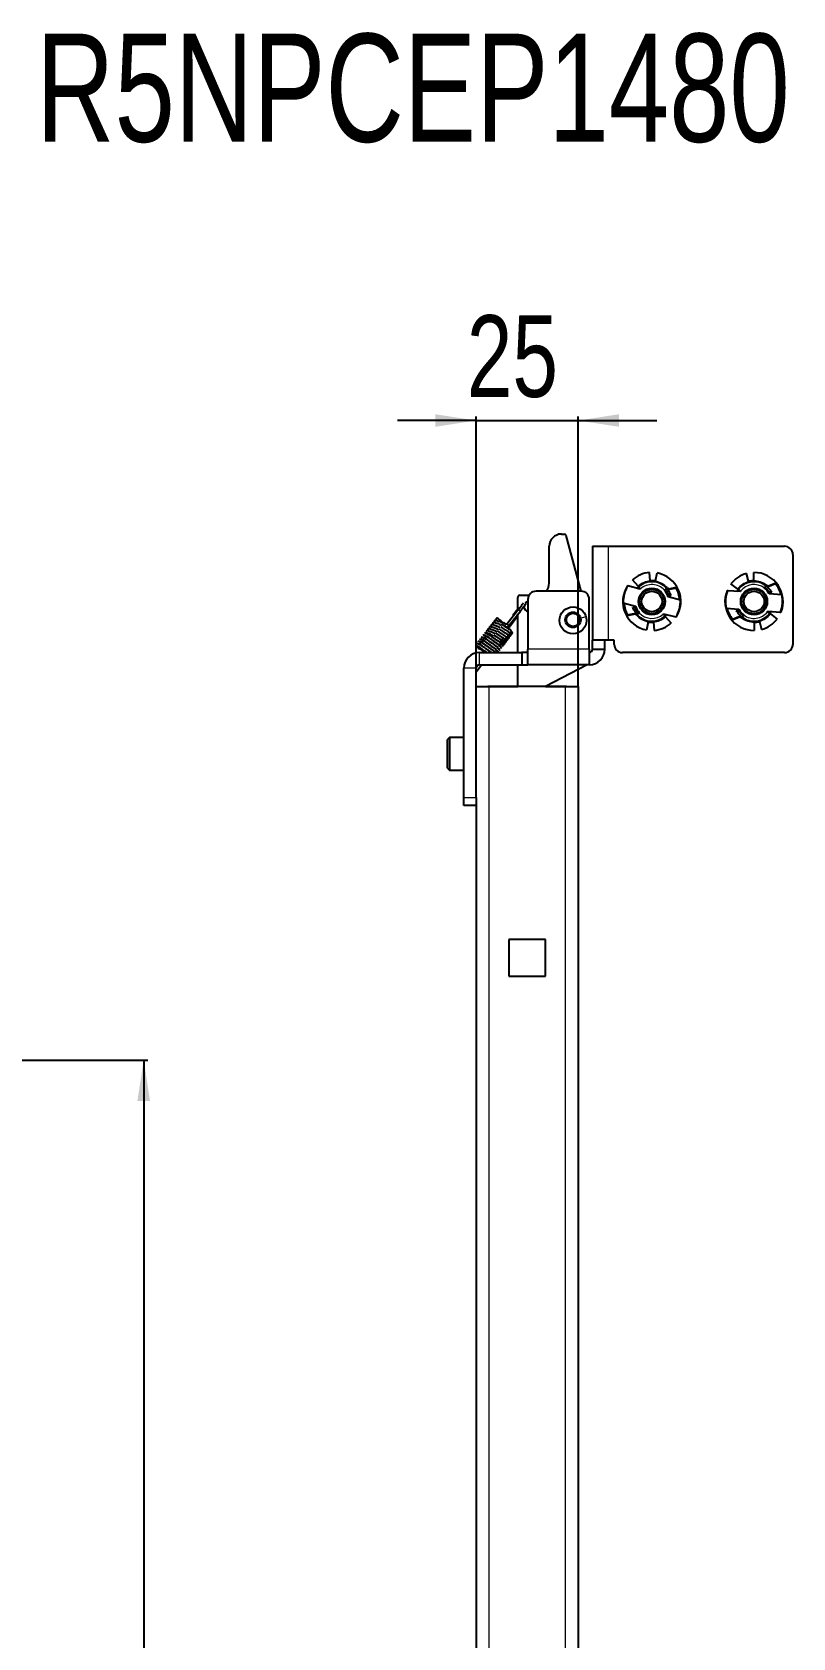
# Model space of a CAD drawing. Header units: millimetres. Extents: x -824 to 1032, y 378 to 1984.
# Drawn here: x 10.8 to 196.9, y 1591.1 to 1984.3 of the extents above; entities that cross this region are included whole.
import ezdxf

# ---------------------------------------------------------------- set-up
doc = ezdxf.new("R2010")
doc.units = ezdxf.units.MM
doc.layers.add('FORMAT', color=7, linetype='Continuous')
doc.styles.add('SLDTEXTSTYLE0', font='TXT', dxfattribs={"width": 0.75})
doc.dimstyles.new('SLDDIMSTYLE0', dxfattribs={"dimtxt": 20, "dimasz": 10, "dimexe": 0, "dimexo": 0.0625, "dimgap": 5, "dimtad": 2, "dimdec": 1, "dimrnd": 1e-09, "dimzin": 12, "dimdsep": 46, "dimtxsty": 'SLDTEXTSTYLE0', "dimsah": 1, "dimcen": 0.09, "dimadec": 0, "dimazin": 3, "dimtfac": 1, "dimtofl": 0, "dimtmove": 0, "dimatfit": 3, "dimfxl": 0, "dimfrac": 2, "dimtolj": 1, "dimtzin": 12, "dimarcsym": 0})
doc.dimstyles.new('SLDDIMSTYLE1', dxfattribs={"dimtxt": 20, "dimasz": 10, "dimexe": 0, "dimexo": 0.0625, "dimgap": 5, "dimtad": 2, "dimdec": 1, "dimrnd": 1e-09, "dimzin": 12, "dimdsep": 46, "dimtxsty": 'SLDTEXTSTYLE0', "dimsah": 1, "dimcen": 0.09, "dimadec": 0, "dimazin": 3, "dimtfac": 1, "dimtmove": 0, "dimatfit": 0, "dimfxl": 0, "dimfrac": 2, "dimtolj": 1, "dimtzin": 12, "dimarcsym": 0})

# ---------------------------------------------------------------- blocks, each defined once
blk = doc.blocks.new('_D_2')
at = {"layer": 'FORMAT'}
for p, q in [((-44.52, 1732.59), (39.12, 1732.59)), ((38.12, 1732.59), (38.12, 632.59)), ((-44.52, 632.59), (39.12, 632.59))]:
    blk.add_line(p, q, dxfattribs=at)
for points in [[(38.12, 1732.59), (36.58, 1722.59), (39.66, 1722.59)], [(38.12, 632.59), (39.66, 642.59), (36.58, 642.59)]]:
    blk.add_solid(points, dxfattribs=at)
at = {"layer": 'FORMAT', "insert": (12.34, 1153.03), "char_height": 20, "attachment_point": 1, "rotation": 90, "style": 'SLDTEXTSTYLE0'}
blk.add_mtext('1100', dxfattribs=at)
blk = doc.blocks.new('_D_6')
at = {"layer": 'FORMAT'}
for p, q in [((119.44, 1889.2), (100.21, 1889.2)), ((119.44, 1824.1), (119.44, 1890.2)), ((119.44, 1889.2), (144.44, 1889.2)), ((144.44, 1824.1), (144.44, 1890.2)), ((144.44, 1889.2), (163.68, 1889.2))]:
    blk.add_line(p, q, dxfattribs=at)
for points in [[(119.44, 1889.2), (109.44, 1890.74), (109.44, 1887.66)], [(144.44, 1889.2), (154.44, 1887.66), (154.44, 1890.74)]]:
    blk.add_solid(points, dxfattribs=at)
at = {"layer": 'FORMAT', "insert": (117.17, 1914.98), "char_height": 20, "attachment_point": 1, "style": 'SLDTEXTSTYLE0'}
blk.add_mtext('25', dxfattribs=at)

msp = doc.modelspace()

# ---------------------------------------------------------------- linework, layer by layer
at = {"color": 7, "linetype": 'Continuous', "lineweight": 25}
for p, q in [((140.33, 1861.39), (140.95, 1861.39)), ((141.43, 1861.02), (145.1, 1847.39)), ((137.33, 1849.39), (137.33, 1858.39)), ((147.94, 1858.39), (147.94, 1835.39)), ((147.94, 1858.39), (151.74, 1858.39)), ((151.74, 1858.39), (194.94, 1858.39)), ((196.94, 1856.39), (196.94, 1834.39)), ((156.61, 1848.67), (156.49, 1848.75)), ((159.57, 1847.88), (156.56, 1848.68)), ((159.06, 1848.64), (157.69, 1850.16)), ((158.76, 1848.1), (159.2, 1848.49)), ((159.06, 1848.64), (159.2, 1848.49)), ((159.2, 1848.49), (159.67, 1847.97)), ((162.04, 1849.98), (161.88, 1851.96)), ((163.32, 1849.94), (162.09, 1850.01)), ((163.37, 1849.91), (163.74, 1851.87)), ((166.2, 1848.27), (166.05, 1848.13)), ((166.2, 1848.27), (166.47, 1847.94)), ((166.21, 1847.89), (168.51, 1848.38)), ((168.41, 1848.15), (168.51, 1848.38)), ((183.43, 1847.95), (181.8, 1849.19)), ((186.1, 1849.82), (185.58, 1851.74)), ((187.37, 1850.02), (186.15, 1849.85)), ((187.43, 1850), (187.42, 1851.99)), ((190.38, 1848.74), (189.96, 1848.19)), ((190.05, 1848.31), (190.1, 1848.33)), ((190.25, 1848.18), (190.07, 1848.1)), ((190.5, 1848.9), (190.38, 1848.74)), ((190.5, 1848.9), (190.83, 1848.63)), ((190.59, 1848.53), (192.76, 1849.44)), ((192.7, 1849.2), (190.74, 1848.38)), ((192.7, 1849.2), (192.76, 1849.44)), ((129.64, 1842.71), (129.64, 1845.89)), ((130.14, 1846.39), (132.41, 1846.39)), ((132.14, 1845.39), (132.14, 1833.19)), ((145.14, 1847.39), (134.14, 1847.39)), ((147.14, 1833.19), (147.14, 1845.39)), ((155.45, 1844.53), (158.46, 1843.73)), ((159.53, 1848.12), (159.34, 1847.94)), ((166.05, 1848.13), (165.53, 1847.66)), ((165.82, 1847.6), (165.62, 1847.56)), ((165.64, 1847.76), (165.69, 1847.78)), ((168.41, 1848.15), (166.34, 1847.71)), ((169.44, 1845.24), (166.43, 1846.05)), ((167.08, 1846.31), (166.6, 1846.16)), ((181.01, 1847.52), (180.87, 1847.58)), ((184.07, 1847.3), (180.96, 1847.53)), ((183.23, 1847.36), (183.59, 1847.82)), ((183.43, 1847.95), (183.59, 1847.82)), ((183.59, 1847.82), (184.14, 1847.4)), ((183.98, 1847.52), (183.83, 1847.31)), ((184.07, 1847.46), (183.92, 1847.31)), ((194.25, 1846.53), (191.14, 1846.76)), ((191.74, 1847.14), (191.3, 1846.91)), ((129.8, 1842.91), (127.01, 1839.38)), ((127.48, 1839), (130.27, 1842.54)), ((127.62, 1838.69), (129.64, 1841.42)), ((129.64, 1843.02), (128.43, 1841.48)), ((129.64, 1832.39), (129.64, 1841.74)), ((130.27, 1842.54), (130.27, 1842.54)), ((158.67, 1841.89), (156.38, 1841.4)), ((156.38, 1841.4), (156.48, 1841.62)), ((156.48, 1841.62), (158.55, 1842.06)), ((157.81, 1843.47), (158.28, 1843.61)), ((158.69, 1841.51), (158.42, 1841.83)), ((158.69, 1841.51), (158.84, 1841.64)), ((158.84, 1841.64), (159.36, 1842.11)), ((159.07, 1842.17), (159.27, 1842.22)), ((159.25, 1842.01), (159.2, 1842)), ((165.69, 1841.28), (165.22, 1841.8)), ((165.32, 1841.89), (168.32, 1841.09)), ((165.36, 1841.65), (165.55, 1841.83)), ((166.13, 1841.68), (165.69, 1841.28)), ((165.82, 1841.13), (165.69, 1841.28)), ((165.82, 1841.13), (167.2, 1839.61)), ((168.28, 1841.1), (168.4, 1841.02)), ((180.64, 1843.24), (183.74, 1843.01)), ((184.3, 1841.24), (182.13, 1840.33)), ((182.13, 1840.33), (182.19, 1840.57)), ((182.19, 1840.57), (184.14, 1841.39)), ((183.15, 1842.63), (183.59, 1842.86)), ((184.38, 1840.87), (184.06, 1841.14)), ((184.38, 1840.87), (184.51, 1841.03)), ((184.51, 1841.03), (184.93, 1841.58)), ((184.64, 1841.6), (184.82, 1841.67)), ((184.84, 1841.46), (184.79, 1841.44)), ((191.3, 1841.95), (190.75, 1842.37)), ((190.82, 1842.48), (193.93, 1842.24)), ((190.82, 1842.32), (190.97, 1842.47)), ((190.91, 1842.25), (191.06, 1842.46)), ((191.66, 1842.41), (191.3, 1841.95)), ((191.46, 1841.83), (191.3, 1841.95)), ((191.46, 1841.83), (193.09, 1840.58)), ((193.88, 1842.25), (194.01, 1842.19)), ((121.52, 1836.74), (121.57, 1836.69)), ((121.97, 1837.62), (121.92, 1837.59)), ((121.92, 1837.25), (121.97, 1837.2)), ((122.61, 1836.68), (122.59, 1836.83)), ((125.89, 1839.24), (126.28, 1838.93)), ((126.65, 1839.4), (126.26, 1839.71)), ((126.28, 1838.93), (126.36, 1838.87)), ((126.73, 1839.34), (126.65, 1839.4)), ((127.01, 1839.38), (127.01, 1839.38)), ((161.51, 1839.86), (161.15, 1837.9)), ((161.56, 1839.83), (162.79, 1839.76)), ((162.85, 1839.79), (163, 1837.81)), ((187.46, 1839.77), (187.47, 1837.79)), ((187.52, 1839.75), (188.74, 1839.92)), ((188.79, 1839.95), (189.31, 1838.03)), ((119.51, 1834.18), (119.55, 1834.14)), ((119.83, 1833.61), (119.87, 1833.57)), ((119.91, 1834.69), (119.96, 1834.65)), ((120.31, 1835.21), (120.36, 1835.16)), ((120.6, 1834.12), (120.59, 1834.27)), ((120.72, 1835.72), (120.76, 1835.67)), ((120.75, 1833.05), (121.13, 1832.75)), ((121, 1834.64), (120.99, 1834.78)), ((121.12, 1836.23), (121.17, 1836.18)), ((121.12, 1832.52), (121.23, 1832.44)), ((121.13, 1832.75), (121.21, 1832.68)), ((121.4, 1835.15), (121.39, 1835.29)), ((121.81, 1835.66), (121.79, 1835.81)), ((121.86, 1832.39), (121.88, 1832.53)), ((122.21, 1836.17), (122.19, 1836.32)), ((124.02, 1832.44), (124.18, 1832.35)), ((125.39, 1833.88), (125.57, 1833.8)), ((132.14, 1829.39), (132.14, 1833.19)), ((147.14, 1833.19), (147.14, 1829.39)), ((151.74, 1835.39), (147.94, 1835.39)), ((147.94, 1833.19), (147.94, 1835.39)), ((147.94, 1833.19), (150.94, 1833.19)), ((150.94, 1833.19), (150.94, 1835.39)), ((153.24, 1835.39), (151.74, 1835.39)), ((153.24, 1834.39), (153.24, 1835.39)), ((116.44, 1796.89), (116.44, 1828.59)), ((119.44, 1796.89), (119.44, 1828.59)), ((119.97, 1829.34), (119.45, 1828.63)), ((119.51, 1828.9), (119.77, 1829.23)), ((119.56, 1827.77), (120.75, 1829.38)), ((120.24, 1832.39), (130.64, 1832.39)), ((120.24, 1829.39), (130.64, 1829.39)), ((121.25, 1832.4), (121.23, 1832.39)), ((124.05, 1832.37), (123.94, 1832.43)), ((129.64, 1824.09), (129.64, 1829.39)), ((130.64, 1832.39), (130.64, 1829.39)), ((132.14, 1832.39), (130.64, 1832.39)), ((130.64, 1829.39), (132.14, 1829.39)), ((147.14, 1829.39), (132.14, 1829.39)), ((146.64, 1829.39), (136.41, 1824.09)), ((194.94, 1832.39), (155.24, 1832.39)), ((119.44, 1827.62), (119.56, 1827.77)), ((119.56, 1827.77), (119.56, 1827.77)), ((119.44, 1824.09), (122.54, 1824.09)), ((122.54, 1824.1), (122.3, 1824.09)), ((122.54, 1824.1), (129.64, 1824.1)), ((141.34, 1824.09), (122.54, 1824.09)), ((136.43, 1824.1), (141.34, 1824.1)), ((141.34, 1824.09), (144.44, 1824.09)), ((144.44, 1824.09), (144.44, 552.46)), ((112.94, 1811.59), (112.44, 1811.09)), ((112.44, 1804.09), (112.44, 1811.09)), ((116.44, 1811.59), (112.94, 1811.59)), ((112.94, 1811.59), (112.94, 1803.59)), ((112.44, 1804.09), (112.94, 1803.59)), ((112.94, 1803.59), (116.44, 1803.59)), ((116.44, 1794.89), (116.44, 1796.89)), ((119.44, 1794.89), (116.44, 1794.89)), ((119.44, 1796.89), (119.44, 1794.89)), ((119.44, 1794.89), (119.44, 560.09)), ((136.44, 1762.09), (127.44, 1762.09)), ((127.44, 1762.09), (127.44, 1753.09)), ((136.44, 1753.09), (136.44, 1762.09)), ((127.44, 1753.09), (136.44, 1753.09))]:
    msp.add_line(p, q, dxfattribs=at)
at = {"color": 8, "linetype": 'Continuous', "lineweight": 18}
for p, q in [((151.74, 1858.39), (151.74, 1835.39)), ((129.8, 1842.91), (129.8, 1842.91)), ((145, 1840.81), (146.31, 1841.23)), ((147.14, 1833.19), (132.14, 1833.19)), ((119.44, 1828.59), (116.44, 1828.59)), ((120.24, 1829.39), (120.24, 1832.39)), ((122.54, 1824.09), (122.54, 1824.1)), ((122.54, 1824.09), (122.54, 564.71)), ((141.34, 1824.09), (141.34, 1824.1)), ((141.34, 549.56), (141.34, 1824.09)), ((116.44, 1796.89), (119.44, 1796.89))]:
    msp.add_line(p, q, dxfattribs=at)
at = {"color": 7, "linetype": 'Continuous', "lineweight": 25, "flags": 128}
for points in [[(125.89, 1839.24), (125.89, 1839.27), (125.91, 1839.33), (125.96, 1839.42), (126.03, 1839.51), (126.1, 1839.6), (126.17, 1839.67), (126.23, 1839.71), (126.26, 1839.71), (126.26, 1839.71)], [(120.74, 1829.39), (120.75, 1829.38), (120.73, 1829.39)]]:
    msp.add_lwpolyline(points, dxfattribs=at)
at = {"color": 8, "linetype": 'Continuous', "lineweight": 18, "flags": 128}
for points in [[(126.28, 1838.93), (126.28, 1838.93), (126.3, 1838.95), (126.34, 1839), (126.4, 1839.07), (126.47, 1839.16), (126.54, 1839.25), (126.6, 1839.33), (126.64, 1839.38), (126.65, 1839.4), (126.65, 1839.4)], [(121.25, 1832.4), (121.25, 1832.4), (121.27, 1832.39)]]:
    msp.add_lwpolyline(points, dxfattribs=at)
at = {"color": 7, "linetype": 'Continuous', "lineweight": 25}
for centre, radius in [((162.44, 1844.89), 3.25), ((162.44, 1844.89), 3), ((162.44, 1844.89), 2.5), ((187.44, 1844.89), 3.25), ((187.44, 1844.89), 3), ((187.44, 1844.89), 2.5), ((143.16, 1840.24), 3.3), ((143.14, 1840.39), 1.9), ((143.14, 1840.39), 1.61)]:
    msp.add_circle(centre, radius, dxfattribs=at)
for centre, radius, start, end in [((140.33, 1858.39), 3, 90, 180), ((140.95, 1860.89), 0.5, 15.0795, 90), ((194.94, 1856.39), 2, 0, 90), ((134.33, 1849.39), 3, 318.1897, 0), ((162.44, 1844.89), 7.1, 147.0192, 259.5192), ((162.44, 1844.89), 7, 147.1321, 182.9064), ((162.44, 1844.89), 7.1, 94.5192, 132.0192), ((162.44, 1844.89), 4.85, 42.0192, 132.0192), ((162.44, 1844.89), 7.1, 327.0192, 79.5192), ((162.44, 1844.89), 7, 2.9064, 29.9064), ((187.44, 1844.89), 7.1, 105.2121, 142.7121), ((187.44, 1844.89), 4.85, 52.7121, 142.7121), ((187.44, 1844.89), 7.1, 337.7121, 90.2121), ((187.44, 1844.89), 4.15, 26.9151, 52.7121), ((187.44, 1844.89), 6.8, 14.1439, 39.3765), ((187.44, 1844.89), 7, 13.5992, 40.5992), ((130.14, 1845.89), 0.5, 90, 180), ((132.39, 1843.64), 1.25, 101.537, 137.2226), ((134.14, 1845.39), 2, 90, 180), ((145.14, 1845.39), 2, 0, 90), ((162.44, 1844.89), 7, 182.9064, 209.9064), ((162.44, 1844.89), 6.8, 183.4511, 208.6836), ((162.44, 1844.89), 4.15, 132.0192, 133.8162), ((162.44, 1844.89), 4.15, 16.2223, 42.0192), ((162.44, 1844.89), 7, 327.1321, 2.9064), ((162.44, 1844.89), 6.8, 3.4511, 28.6836), ((187.44, 1844.89), 7.1, 157.7121, 270.2121), ((187.44, 1844.89), 7, 157.825, 193.5992), ((187.44, 1844.89), 4.15, 142.7121, 144.5091), ((187.44, 1844.89), 7, 337.825, 13.5992), ((131.05, 1844.57), 4.05, 229.7314, 232.4533), ((132.39, 1843.64), 1.25, 180, 258.463), ((162.44, 1844.89), 4.15, 196.2223, 222.0192), ((162.44, 1844.89), 4.85, 222.0192, 312.0192), ((162.44, 1844.89), 4.15, 312.0192, 313.8162), ((187.44, 1844.89), 7, 193.5992, 220.5992), ((187.44, 1844.89), 6.8, 194.1439, 219.3765), ((187.44, 1844.89), 4.15, 206.9151, 232.7121), ((187.44, 1844.89), 4.85, 232.7121, 322.7121), ((187.44, 1844.89), 7.1, 285.2121, 322.7121), ((187.44, 1844.89), 4.15, 322.7121, 324.5091), ((162.44, 1844.89), 7.1, 274.5192, 312.0192), ((147.14, 1833.19), 0.8, 270, 0), ((147.14, 1833.19), 3.8, 270, 0), ((155.24, 1834.39), 2, 180, 270), ((194.94, 1834.39), 2, 270, 0), ((120.24, 1828.59), 3.8, 90, 180), ((120.24, 1828.59), 0.8, 90, 180), ((141.34, 1821), 3.1, 85.3967, 90)]:
    msp.add_arc(centre, radius, start, end, dxfattribs=at)
at = {"color": 8, "linetype": 'Continuous', "lineweight": 18}
for centre, radius, start, end in [((162.44, 1844.89), 5.05, 94.5192, 132.0192), ((162.44, 1844.89), 4.15, 42.0192, 132.0192), ((162.44, 1844.89), 5.05, 42.0192, 79.5192), ((187.44, 1844.89), 5.05, 105.2121, 142.7121), ((187.44, 1844.89), 4.15, 52.7121, 142.7121), ((187.44, 1844.89), 5.05, 52.7121, 90.2121), ((140.85, 1856.41), 17.44, 230.7113, 232.6809), ((162.44, 1844.89), 5.05, 222.0192, 259.5192), ((162.44, 1844.89), 4.15, 222.0192, 312.0192), ((162.44, 1844.89), 5.05, 274.5192, 312.0192), ((187.44, 1844.89), 5.05, 232.7121, 270.2121), ((187.44, 1844.89), 4.15, 232.7121, 322.7121), ((187.44, 1844.89), 5.05, 285.2121, 322.7121), ((122.16, 1837.44), 0.295, 115.8344, 267.3472), ((124.37, 1840.82), 2.78, 315.5111, 327.8892), ((137.92, 1852.7), 17.22, 230.7026, 232.6978), ((133.17, 1846.63), 9.69, 233.0415, 235.052), ((120.15, 1833.78), 1.43, 313.3522, 323.8809), ((120.22, 1833.73), 1.45, 313.3721, 323.9619), ((121.1, 1830.06), 2.75, 233.1851, 236.0311)]:
    msp.add_arc(centre, radius, start, end, dxfattribs=at)
at = {"color": 7, "linetype": 'Continuous', "lineweight": 25}
for points, knots in [([(161.89, 1849.7), (161.93, 1849.85), (161.98, 1850.02), (162.08, 1849.96), (162.09, 1849.95)], [0, 0, 0, 0, 0.832234, 1, 1, 1, 1]), ([(163.49, 1849.62), (163.47, 1849.77), (163.44, 1849.94), (163.34, 1849.89), (163.32, 1849.88)], [0, 0, 0, 0, 0.832234, 1, 1, 1, 1]), ([(186.01, 1849.52), (186.02, 1849.67), (186.04, 1849.84), (186.14, 1849.8), (186.16, 1849.79)], [0, 0, 0, 0, 0.832234, 1, 1, 1, 1]), ([(187.6, 1849.73), (187.54, 1849.87), (187.48, 1850.04), (187.39, 1849.97), (187.38, 1849.96)], [0, 0, 0, 0, 0.832234, 1, 1, 1, 1]), ([(190.08, 1848.35), (190.35, 1848.11), (190.83, 1847.69), (191.15, 1847.15), (191.3, 1846.91)], [0, 0, 0, 0, 0.559785, 1, 1, 1, 1]), ([(190.38, 1848.74), (190.68, 1848.48), (191.2, 1848), (191.57, 1847.41), (191.74, 1847.14)], [0, 0, 0, 0, 0.559866, 1, 1, 1, 1]), ([(130.95, 1844.44), (130.93, 1844.41), (130.85, 1844.29), (130.58, 1843.92), (130.2, 1843.41), (129.91, 1843.05), (129.8, 1842.91)], [0, 0, 0, 0, 0.120445, 0.428404, 0.764758, 1, 1, 1, 1]), ([(130.27, 1842.54), (130.36, 1842.65), (130.62, 1842.98), (131.02, 1843.51), (131.39, 1844.02), (131.55, 1844.26), (131.6, 1844.37), (131.63, 1844.44), (131.64, 1844.52), (131.63, 1844.57), (131.62, 1844.6)], [0, 0, 0, 0, 0.1229723, 0.3577947, 0.5972964, 0.8401439, 0.9062409, 0.9471443, 0.9775555, 1, 1, 1, 1]), ([(131.16, 1843.51), (131.23, 1843.61), (131.42, 1843.89), (131.53, 1844.06), (131.58, 1844.17), (131.61, 1844.23), (131.62, 1844.3), (131.61, 1844.36), (131.61, 1844.38)], [0, 0, 0, 0, 0.243765, 0.698545, 0.834124, 0.900377, 0.952573, 1, 1, 1, 1]), ([(165.68, 1847.8), (165.9, 1847.52), (166.29, 1847.02), (166.51, 1846.42), (166.6, 1846.16)], [0, 0, 0, 0, 0.559785, 1, 1, 1, 1]), ([(166.05, 1848.13), (166.29, 1847.82), (166.71, 1847.25), (166.97, 1846.6), (167.08, 1846.31)], [0, 0, 0, 0, 0.559866, 1, 1, 1, 1]), ([(125.93, 1839.54), (125.7, 1839.85), (125.35, 1840.3), (124.9, 1840.69), (124.6, 1840.81), (124.41, 1840.77), (124.32, 1840.65), (124.29, 1840.41), (124.44, 1840.24), (124.53, 1840.12)], [0, 0, 0, 0, 0.298435, 0.437746, 0.539892, 0.682205, 0.758172, 0.840902, 1, 1, 1, 1]), ([(158.84, 1841.64), (158.6, 1841.95), (158.17, 1842.52), (157.92, 1843.18), (157.81, 1843.47)], [0, 0, 0, 0, 0.559866, 1, 1, 1, 1]), ([(159.21, 1841.97), (158.99, 1842.25), (158.6, 1842.76), (158.38, 1843.35), (158.28, 1843.61)], [0, 0, 0, 0, 0.559785, 1, 1, 1, 1]), ([(184.51, 1841.03), (184.21, 1841.29), (183.69, 1841.77), (183.31, 1842.37), (183.15, 1842.63)], [0, 0, 0, 0, 0.559866, 1, 1, 1, 1]), ([(184.81, 1841.43), (184.54, 1841.66), (184.06, 1842.08), (183.74, 1842.62), (183.59, 1842.86)], [0, 0, 0, 0, 0.559785, 1, 1, 1, 1]), ([(125.11, 1834.22), (125.08, 1834.23), (125.03, 1834.25), (124.83, 1834.38), (124.58, 1834.54), (124.25, 1834.77), (123.86, 1835.04), (123.39, 1835.39), (122.84, 1835.78), (122.26, 1836.14), (121.77, 1836.41), (121.42, 1836.58), (121.15, 1836.66), (121.13, 1836.6), (121.11, 1836.57)], [0, 0, 0, 0, 0.0714296, 0.1410831, 0.205433, 0.2627143, 0.3529382, 0.4190339, 0.5075199, 0.6319909, 0.7064074, 0.7927459, 0.891142, 1, 1, 1, 1]), ([(125.51, 1834.73), (125.48, 1834.74), (125.43, 1834.76), (125.23, 1834.89), (124.99, 1835.05), (124.66, 1835.28), (124.27, 1835.55), (123.8, 1835.89), (123.24, 1836.28), (122.67, 1836.65), (122.18, 1836.92), (121.82, 1837.09), (121.55, 1837.17), (121.53, 1837.11), (121.52, 1837.08)], [0, 0, 0, 0, 0.070834, 0.14046, 0.204799, 0.262083, 0.352331, 0.418393, 0.506857, 0.631338, 0.705759, 0.792061, 0.890442, 1, 1, 1, 1]), ([(121.54, 1836.71), (121.62, 1836.64), (121.78, 1836.5), (122.06, 1836.38), (122.19, 1836.32)], [0, 0, 0, 0, 0.505287, 1, 1, 1, 1]), ([(121.94, 1837.22), (122.02, 1837.15), (122.19, 1837.01), (122.58, 1836.84), (123, 1836.63), (123.31, 1836.45), (123.47, 1836.36)], [0, 0, 0, 0, 0.25864, 0.513489, 0.757273, 1, 1, 1, 1]), ([(122.34, 1837.67), (122.32, 1837.68), (122.28, 1837.71), (122.21, 1837.73), (122.15, 1837.73), (122.07, 1837.72), (122, 1837.69), (121.97, 1837.65), (121.96, 1837.64)], [0, 0, 0, 0, 0.16821, 0.334597, 0.492682, 0.639712, 0.895455, 1, 1, 1, 1]), ([(122, 1836.59), (122.04, 1836.51), (122.13, 1836.36), (122.49, 1836.09), (122.93, 1835.77), (123.46, 1835.39), (124, 1835.01), (124.46, 1834.68), (124.82, 1834.44), (125.12, 1834.25), (125.21, 1834.21), (125.26, 1834.19)], [0, 0, 0, 0, 0.137088, 0.248655, 0.334921, 0.444456, 0.587859, 0.676604, 0.777548, 0.88764, 1, 1, 1, 1]), ([(122.63, 1837.48), (122.57, 1837.53), (122.43, 1837.66), (122.2, 1837.74), (122.09, 1837.71), (122.03, 1837.69)], [0, 0, 0, 0, 0.263202, 0.622339, 1, 1, 1, 1]), ([(122.28, 1837.15), (122.24, 1837.12), (122.15, 1837.07), (122.25, 1837.08), (122.56, 1837.02), (123.05, 1836.82), (123.46, 1836.62), (123.68, 1836.51)], [0, 0, 0, 0, 0.186775, 0.339781, 0.529853, 0.7504, 1, 1, 1, 1]), ([(123.03, 1837.99), (122.97, 1838.04), (122.83, 1838.17), (122.58, 1838.25), (122.39, 1838.22), (122.31, 1838.1), (122.28, 1837.87), (122.42, 1837.7), (122.51, 1837.59)], [0, 0, 0, 0, 0.118567, 0.282042, 0.509898, 0.631431, 0.76371, 1, 1, 1, 1]), ([(122.61, 1837.59), (122.63, 1837.59), (122.67, 1837.58), (122.97, 1837.53), (123.46, 1837.33), (123.86, 1837.13), (124.08, 1837.02)], [0, 0, 0, 0, 0.147626, 0.393684, 0.679125, 1, 1, 1, 1]), ([(123.44, 1838.5), (123.38, 1838.55), (123.23, 1838.68), (122.98, 1838.76), (122.79, 1838.73), (122.71, 1838.61), (122.68, 1838.37), (122.83, 1838.19), (122.93, 1838.08)], [0, 0, 0, 0, 0.116537, 0.277021, 0.500692, 0.620012, 0.749896, 1, 1, 1, 1]), ([(123.02, 1838.1), (123.03, 1838.1), (123.07, 1838.09), (123.37, 1838.03), (123.86, 1837.84), (124.27, 1837.64), (124.48, 1837.53)], [0, 0, 0, 0, 0.148028, 0.394639, 0.680654, 1, 1, 1, 1]), ([(123.84, 1839), (123.78, 1839.06), (123.64, 1839.19), (123.39, 1839.27), (123.2, 1839.24), (123.11, 1839.12), (123.09, 1838.87), (123.23, 1838.66), (123.36, 1838.54), (123.37, 1838.53)], [0, 0, 0, 0, 0.112251, 0.266646, 0.481817, 0.596621, 0.721603, 0.991575, 1, 1, 1, 1]), ([(123.42, 1838.61), (123.44, 1838.61), (123.48, 1838.6), (123.78, 1838.54), (124.27, 1838.35), (124.67, 1838.14), (124.88, 1838.04)], [0, 0, 0, 0, 0.148432, 0.395597, 0.682188, 1, 1, 1, 1]), ([(124.25, 1839.51), (124.19, 1839.57), (124.04, 1839.7), (123.79, 1839.78), (123.6, 1839.75), (123.52, 1839.63), (123.49, 1839.39), (123.63, 1839.22), (123.73, 1839.1)], [0, 0, 0, 0, 0.116786, 0.27723, 0.500813, 0.620123, 0.750026, 1, 1, 1, 1]), ([(123.83, 1839.12), (123.84, 1839.11), (123.88, 1839.11), (124.19, 1839.05), (124.67, 1838.85), (125.08, 1838.65), (125.29, 1838.55)], [0, 0, 0, 0, 0.148836, 0.396558, 0.683727, 1, 1, 1, 1]), ([(125.47, 1834.95), (125.48, 1834.96), (125.51, 1834.99), (125.67, 1835.25), (125.55, 1835.4), (125.33, 1835.59), (125.01, 1835.82), (124.67, 1836.06), (124.27, 1836.35), (123.99, 1836.55), (123.85, 1836.65)], [0, 0, 0, 0, 0.065581, 0.305104, 0.416757, 0.564843, 0.658165, 0.764421, 0.881295, 1, 1, 1, 1]), ([(123.88, 1836.69), (124.1, 1836.53), (124.53, 1836.22), (125.11, 1835.81), (125.55, 1835.51), (125.93, 1835.28), (126.17, 1835.18), (126.34, 1835.2), (126.44, 1835.27), (126.51, 1835.39), (126.51, 1835.56), (126.45, 1835.68), (126.31, 1835.82), (126.3, 1835.82)], [0, 0, 0, 0, 0.153363, 0.296153, 0.417346, 0.518269, 0.67301, 0.725203, 0.759423, 0.790284, 0.841817, 0.997129, 1, 1, 1, 1]), ([(124.58, 1840.08), (124.54, 1840.11), (124.42, 1840.22), (124.2, 1840.29), (124, 1840.27), (123.92, 1840.14), (123.89, 1839.89), (124.03, 1839.68), (124.17, 1839.56), (124.18, 1839.55)], [0, 0, 0, 0, 0.070049, 0.230751, 0.454669, 0.574178, 0.704311, 0.985523, 1, 1, 1, 1]), ([(124.23, 1839.63), (124.25, 1839.62), (124.29, 1839.62), (124.59, 1839.56), (125.08, 1839.36), (125.48, 1839.16), (125.69, 1839.06)], [0, 0, 0, 0, 0.149242, 0.397523, 0.685271, 1, 1, 1, 1]), ([(125.87, 1835.46), (125.88, 1835.47), (125.92, 1835.5), (126.07, 1835.76), (125.96, 1835.91), (125.73, 1836.1), (125.41, 1836.33), (125.07, 1836.57), (124.67, 1836.86), (124.39, 1837.06), (124.25, 1837.16)], [0, 0, 0, 0, 0.06549, 0.304753, 0.416324, 0.564262, 0.657467, 0.763613, 0.880393, 1, 1, 1, 1]), ([(124.28, 1837.2), (124.5, 1837.04), (124.93, 1836.73), (125.52, 1836.32), (125.96, 1836.02), (126.34, 1835.79), (126.57, 1835.69), (126.75, 1835.71), (126.85, 1835.78), (126.92, 1835.9), (126.91, 1836.07), (126.85, 1836.19), (126.71, 1836.33), (126.71, 1836.33)], [0, 0, 0, 0, 0.154222, 0.297017, 0.418176, 0.519128, 0.673905, 0.726098, 0.760317, 0.791174, 0.842698, 0.998007, 1, 1, 1, 1]), ([(124.62, 1840.14), (124.62, 1840.14), (124.59, 1840.12), (124.7, 1840.14), (124.99, 1840.06), (125.32, 1839.94), (125.52, 1839.84), (125.54, 1839.83)], [0, 0, 0, 0, 0.021612, 0.277034, 0.594005, 0.961278, 1, 1, 1, 1]), ([(124.68, 1837.71), (124.91, 1837.55), (125.34, 1837.24), (125.93, 1836.83), (126.36, 1836.53), (126.74, 1836.3), (126.97, 1836.19), (127.15, 1836.22), (127.25, 1836.29), (127.32, 1836.41), (127.31, 1836.58), (127.25, 1836.7), (127.11, 1836.84), (127.11, 1836.84)], [0, 0, 0, 0, 0.15508, 0.29788, 0.419005, 0.519987, 0.674799, 0.726992, 0.761209, 0.792065, 0.843578, 0.998885, 1, 1, 1, 1]), ([(125.09, 1838.22), (125.31, 1838.06), (125.75, 1837.75), (126.33, 1837.33), (126.77, 1837.04), (127.15, 1836.81), (127.38, 1836.7), (127.55, 1836.73), (127.65, 1836.8), (127.72, 1836.92), (127.71, 1837.09), (127.65, 1837.21), (127.52, 1837.35), (127.52, 1837.35)], [0, 0, 0, 0, 0.155938, 0.298743, 0.419834, 0.520845, 0.675692, 0.727886, 0.762101, 0.792954, 0.844457, 0.999762, 1, 1, 1, 1]), ([(125.49, 1838.73), (125.72, 1838.57), (126.15, 1838.25), (126.74, 1837.84), (127.18, 1837.55), (127.55, 1837.32), (127.78, 1837.21), (127.96, 1837.24), (128.06, 1837.31), (128.12, 1837.43), (128.12, 1837.6), (127.94, 1837.85), (127.53, 1838.26), (127.17, 1838.58), (127, 1838.73)], [0, 0, 0, 0, 0.1205359, 0.230319, 0.3233794, 0.4010551, 0.5201186, 0.5602418, 0.5865433, 0.6102589, 0.649844, 0.7692325, 0.8974855, 1, 1, 1, 1]), ([(126.14, 1839.48), (126.02, 1839.58), (125.82, 1839.76), (125.65, 1839.91), (125.58, 1839.97)], [0, 0, 0, 0, 0.595665, 1, 1, 1, 1]), ([(127.62, 1837.85), (127.61, 1837.88), (127.57, 1837.96), (127.35, 1838.13), (127.04, 1838.36), (126.7, 1838.6), (126.29, 1838.89), (126.01, 1839.1), (125.86, 1839.2)], [0, 0, 0, 0, 0.134267, 0.352185, 0.489336, 0.645657, 0.817803, 1, 1, 1, 1]), ([(126.36, 1838.87), (126.44, 1838.82), (126.62, 1838.71), (126.93, 1838.69), (127.22, 1838.77), (127.4, 1838.9), (127.47, 1838.99), (127.48, 1839)], [0, 0, 0, 0, 0.241852, 0.482958, 0.724075, 0.954441, 1, 1, 1, 1]), ([(127.01, 1839.38), (126.99, 1839.36), (126.96, 1839.32), (126.88, 1839.3), (126.81, 1839.3), (126.76, 1839.32), (126.73, 1839.34), (126.73, 1839.34)], [0, 0, 0, 0, 0.241711, 0.48172, 0.722059, 0.953296, 1, 1, 1, 1]), ([(126.9, 1836.01), (126.9, 1836.01), (127.07, 1835.91), (127.22, 1835.86), (127.4, 1835.89), (127.5, 1835.97), (127.56, 1836.09), (127.56, 1836.26), (127.44, 1836.4), (127.35, 1836.51)], [0, 0, 0, 0, 0.0119545, 0.3331035, 0.442062, 0.5141322, 0.5789571, 0.6852096, 1, 1, 1, 1]), ([(127.3, 1836.53), (127.3, 1836.52), (127.46, 1836.43), (127.61, 1836.39), (127.78, 1836.42), (127.88, 1836.49), (127.95, 1836.62), (127.94, 1836.78), (127.82, 1836.92), (127.74, 1837.03)], [0, 0, 0, 0, 0.004376, 0.3286373, 0.4386273, 0.5113756, 0.5768081, 0.6840449, 1, 1, 1, 1]), ([(127.31, 1838.45), (127.33, 1838.45), (127.44, 1838.48), (127.54, 1838.58), (127.61, 1838.67), (127.62, 1838.69)], [0, 0, 0, 0, 0.133594, 0.857024, 1, 1, 1, 1]), ([(127.7, 1837.04), (127.83, 1836.98), (128, 1836.9), (128.17, 1836.94), (128.27, 1837.01), (128.33, 1837.14), (128.32, 1837.31), (128.22, 1837.47), (128.01, 1837.66), (127.95, 1837.72)], [0, 0, 0, 0, 0.285253, 0.383035, 0.447706, 0.505871, 0.601187, 0.885791, 1, 1, 1, 1]), ([(161.4, 1840.15), (161.42, 1840), (161.45, 1839.83), (161.55, 1839.88), (161.57, 1839.89)], [0, 0, 0, 0, 0.832234, 1, 1, 1, 1]), ([(162.99, 1840.07), (162.95, 1839.92), (162.91, 1839.75), (162.81, 1839.81), (162.8, 1839.82)], [0, 0, 0, 0, 0.832234, 1, 1, 1, 1]), ([(187.29, 1840.04), (187.35, 1839.9), (187.41, 1839.73), (187.5, 1839.8), (187.51, 1839.81)], [0, 0, 0, 0, 0.832234, 1, 1, 1, 1]), ([(188.88, 1840.25), (188.87, 1840.1), (188.85, 1839.93), (188.75, 1839.97), (188.73, 1839.98)], [0, 0, 0, 0, 0.832234, 1, 1, 1, 1]), ([(123.15, 1832.39), (123.08, 1832.43), (122.95, 1832.52), (122.63, 1832.74), (122.24, 1833.01), (121.76, 1833.36), (121.21, 1833.75), (120.64, 1834.11), (120.15, 1834.38), (119.8, 1834.54), (119.54, 1834.62), (119.51, 1834.56), (119.5, 1834.53)], [0, 0, 0, 0, 0.062108, 0.129924, 0.236653, 0.315079, 0.419967, 0.567307, 0.655413, 0.757825, 0.874412, 1, 1, 1, 1]), ([(119.53, 1834.16), (119.61, 1834.09), (119.77, 1833.95), (120.05, 1833.82), (120.19, 1833.76)], [0, 0, 0, 0, 0.513134, 1, 1, 1, 1]), ([(119.85, 1833.59), (119.93, 1833.52), (120.1, 1833.39), (120.39, 1833.27), (120.52, 1833.21)], [0, 0, 0, 0, 0.51488, 1, 1, 1, 1]), ([(123.9, 1832.69), (123.87, 1832.7), (123.81, 1832.73), (123.61, 1832.85), (123.37, 1833.02), (123.03, 1833.24), (122.65, 1833.52), (122.17, 1833.86), (121.62, 1834.25), (121.05, 1834.62), (120.56, 1834.89), (120.2, 1835.05), (119.94, 1835.13), (119.92, 1835.07), (119.91, 1835.04)], [0, 0, 0, 0, 0.073219, 0.142955, 0.207336, 0.264609, 0.354761, 0.420957, 0.509511, 0.633948, 0.708354, 0.794802, 0.893243, 1, 1, 1, 1]), ([(119.97, 1834.05), (119.97, 1834.05), (119.96, 1834.01), (120.12, 1833.81), (120.45, 1833.55), (120.9, 1833.23), (121.43, 1832.86), (121.9, 1832.52), (122.15, 1832.34), (122.2, 1832.31)], [0, 0, 0, 0, 0.012735, 0.231791, 0.406235, 0.541237, 0.712882, 0.937603, 1, 1, 1, 1]), ([(120.29, 1833.5), (120.29, 1833.5), (120.28, 1833.46), (120.44, 1833.26), (120.77, 1833.02), (121.05, 1832.83), (121.18, 1832.75)], [0, 0, 0, 0, 0.016293, 0.431071, 0.761426, 1, 1, 1, 1]), ([(124.3, 1833.2), (124.28, 1833.21), (124.22, 1833.24), (124.02, 1833.36), (123.77, 1833.52), (123.44, 1833.75), (123.05, 1834.03), (122.58, 1834.37), (122.02, 1834.76), (121.45, 1835.13), (120.96, 1835.4), (120.61, 1835.56), (120.34, 1835.64), (120.32, 1835.58), (120.31, 1835.55)], [0, 0, 0, 0, 0.0726223, 0.1423307, 0.2067016, 0.2639773, 0.3541532, 0.420316, 0.5088469, 0.6332957, 0.7077048, 0.7941163, 0.8925426, 1, 1, 1, 1]), ([(120.33, 1835.18), (120.41, 1835.11), (120.57, 1834.97), (120.85, 1834.84), (120.99, 1834.78)], [0, 0, 0, 0, 0.510022, 1, 1, 1, 1]), ([(120.4, 1834.7), (120.37, 1834.67), (120.32, 1834.6), (120.52, 1834.32), (120.86, 1834.06), (121.31, 1833.74), (121.83, 1833.37), (122.37, 1832.98), (122.83, 1832.66), (123.09, 1832.48), (123.18, 1832.42), (123.18, 1832.42)], [0, 0, 0, 0, 0.175544, 0.32281, 0.440155, 0.530953, 0.646365, 0.797463, 0.890809, 0.997094, 1, 1, 1, 1]), ([(124.71, 1833.71), (124.68, 1833.72), (124.62, 1833.74), (124.42, 1833.87), (124.18, 1834.03), (123.85, 1834.26), (123.46, 1834.54), (122.98, 1834.88), (122.43, 1835.27), (121.86, 1835.64), (121.37, 1835.91), (121.01, 1836.07), (120.75, 1836.15), (120.72, 1836.09), (120.71, 1836.06)], [0, 0, 0, 0, 0.072026, 0.141707, 0.206067, 0.263346, 0.353545, 0.419675, 0.508183, 0.632643, 0.707056, 0.793431, 0.891842, 1, 1, 1, 1]), ([(120.8, 1835.21), (120.77, 1835.18), (120.73, 1835.11), (120.92, 1834.83), (121.27, 1834.56), (121.71, 1834.25), (122.24, 1833.87), (122.78, 1833.49), (123.25, 1833.16), (123.61, 1832.92), (123.91, 1832.72), (124, 1832.68), (124.05, 1832.66)], [0, 0, 0, 0, 0.14275, 0.261994, 0.357066, 0.430618, 0.524085, 0.646449, 0.722078, 0.808168, 0.902138, 1, 1, 1, 1]), ([(120.99, 1835.49), (121, 1835.49), (121.09, 1835.42), (121.24, 1835.35), (121.39, 1835.29)], [0, 0, 0, 0, 0.062159, 1, 1, 1, 1]), ([(121.2, 1835.72), (121.18, 1835.69), (121.13, 1835.62), (121.33, 1835.34), (121.67, 1835.07), (122.12, 1834.76), (122.65, 1834.38), (123.18, 1833.99), (123.65, 1833.67), (124.01, 1833.42), (124.31, 1833.23), (124.4, 1833.19), (124.45, 1833.17)], [0, 0, 0, 0, 0.143336, 0.262559, 0.357673, 0.431245, 0.524711, 0.647074, 0.722736, 0.80884, 0.9028, 1, 1, 1, 1]), ([(121.21, 1832.68), (121.23, 1832.67), (121.27, 1832.63), (121.29, 1832.56), (121.29, 1832.48), (121.27, 1832.43), (121.25, 1832.41), (121.25, 1832.4)], [0, 0, 0, 0, 0.241895, 0.484471, 0.726557, 0.955709, 1, 1, 1, 1]), ([(121.39, 1836.01), (121.4, 1836), (121.49, 1835.93), (121.65, 1835.87), (121.79, 1835.81)], [0, 0, 0, 0, 0.062662, 1, 1, 1, 1]), ([(121.61, 1836.23), (121.58, 1836.2), (121.53, 1836.13), (121.73, 1835.85), (122.08, 1835.58), (122.53, 1835.26), (123.06, 1834.89), (123.59, 1834.5), (124.06, 1834.17), (124.42, 1833.93), (124.71, 1833.74), (124.81, 1833.7), (124.85, 1833.68)], [0, 0, 0, 0, 0.143922, 0.263125, 0.358281, 0.431871, 0.525337, 0.6477, 0.723393, 0.809513, 0.903463, 1, 1, 1, 1]), ([(123.47, 1836.18), (123.7, 1836.02), (124.12, 1835.71), (124.71, 1835.3), (125.15, 1835), (125.53, 1834.77), (125.76, 1834.67), (125.94, 1834.69), (126.04, 1834.76), (126.11, 1834.88), (126.1, 1835.05), (126.04, 1835.17), (125.9, 1835.31), (125.9, 1835.31)], [0, 0, 0, 0, 0.152505, 0.295288, 0.416515, 0.51741, 0.672115, 0.724307, 0.758529, 0.789392, 0.840935, 0.99625, 1, 1, 1, 1]), ([(123.83, 1832.71), (123.85, 1832.71), (123.89, 1832.7), (123.92, 1832.67), (123.94, 1832.66)], [0, 0, 0, 0, 0.425063, 1, 1, 1, 1]), ([(124.04, 1832.39), (124.03, 1832.42), (124.02, 1832.5), (123.91, 1832.64), (123.86, 1832.71)], [0, 0, 0, 0, 0.504298, 1, 1, 1, 1]), ([(124.23, 1833.22), (124.25, 1833.22), (124.29, 1833.21), (124.32, 1833.18), (124.34, 1833.17)], [0, 0, 0, 0, 0.426495, 1, 1, 1, 1]), ([(124.41, 1832.75), (124.44, 1832.77), (124.5, 1832.81), (124.43, 1832.99), (124.31, 1833.15), (124.26, 1833.22)], [0, 0, 0, 0, 0.377296, 0.752518, 1, 1, 1, 1]), ([(124.64, 1832.78), (124.61, 1832.8), (124.56, 1832.82), (124.41, 1832.91), (124.33, 1832.95)], [0, 0, 0, 0, 0.511282, 1, 1, 1, 1]), ([(124.42, 1832.95), (124.49, 1832.91), (124.68, 1832.8), (124.75, 1832.77), (124.8, 1832.75)], [0, 0, 0, 0, 0.381464, 1, 1, 1, 1]), ([(124.57, 1832.8), (124.59, 1832.8), (124.63, 1832.79), (124.67, 1832.77), (124.68, 1832.76)], [0, 0, 0, 0, 0.440988, 1, 1, 1, 1]), ([(124.78, 1832.36), (124.81, 1832.38), (124.86, 1832.42), (124.8, 1832.59), (124.67, 1832.74), (124.63, 1832.8)], [0, 0, 0, 0, 0.38733, 0.7716241, 1, 1, 1, 1]), ([(124.64, 1833.73), (124.65, 1833.73), (124.7, 1833.72), (124.73, 1833.69), (124.74, 1833.68)], [0, 0, 0, 0, 0.4272415, 1, 1, 1, 1]), ([(124.82, 1833.26), (124.84, 1833.28), (124.9, 1833.32), (124.84, 1833.5), (124.71, 1833.66), (124.66, 1833.73)], [0, 0, 0, 0, 0.379873, 0.754627, 1, 1, 1, 1]), ([(125.03, 1833.31), (125, 1833.32), (124.95, 1833.34), (124.8, 1833.42), (124.73, 1833.47)], [0, 0, 0, 0, 0.519279, 1, 1, 1, 1]), ([(124.83, 1833.47), (124.89, 1833.43), (125.07, 1833.32), (125.14, 1833.29), (125.18, 1833.28)], [0, 0, 0, 0, 0.36803, 1, 1, 1, 1]), ([(124.86, 1833.32), (124.88, 1833.32), (124.92, 1833.33), (124.98, 1833.33), (125.05, 1833.31), (125.1, 1833.29), (125.12, 1833.27)], [0, 0, 0, 0, 0.21229, 0.467526, 0.736213, 1, 1, 1, 1]), ([(124.96, 1833.33), (124.98, 1833.32), (125.02, 1833.31), (125.05, 1833.29), (125.07, 1833.28)], [0, 0, 0, 0, 0.441798, 1, 1, 1, 1]), ([(125.17, 1832.88), (125.2, 1832.9), (125.25, 1832.95), (125.18, 1833.11), (125.06, 1833.26), (125.01, 1833.32)], [0, 0, 0, 0, 0.3899368, 0.7737102, 1, 1, 1, 1]), ([(125.04, 1834.24), (125.06, 1834.24), (125.1, 1834.23), (125.13, 1834.2), (125.15, 1834.19)], [0, 0, 0, 0, 0.42738, 1, 1, 1, 1]), ([(125.22, 1833.77), (125.25, 1833.79), (125.3, 1833.83), (125.24, 1834.01), (125.11, 1834.17), (125.06, 1834.24)], [0, 0, 0, 0, 0.382442, 0.756726, 1, 1, 1, 1]), ([(125.42, 1833.83), (125.39, 1833.84), (125.34, 1833.86), (125.19, 1833.94), (125.12, 1833.98)], [0, 0, 0, 0, 0.527758, 1, 1, 1, 1]), ([(125.27, 1834.72), (125.33, 1834.68), (125.51, 1834.57), (125.81, 1834.4), (126.06, 1834.3), (126.24, 1834.33), (126.34, 1834.4), (126.4, 1834.52), (126.39, 1834.69), (126.33, 1834.81), (126.19, 1834.94), (126.19, 1834.94)], [0, 0, 0, 0, 0.072256, 0.233409, 0.481096, 0.565186, 0.620818, 0.670861, 0.752913, 0.997672, 1, 1, 1, 1]), ([(125.27, 1833.85), (125.28, 1833.85), (125.31, 1833.85), (125.37, 1833.85), (125.44, 1833.84), (125.48, 1833.81), (125.51, 1833.8)], [0, 0, 0, 0, 0.122445, 0.407654, 0.707892, 1, 1, 1, 1]), ([(125.34, 1833.85), (125.36, 1833.85), (125.41, 1833.84), (125.44, 1833.81), (125.46, 1833.8)], [0, 0, 0, 0, 0.442019, 1, 1, 1, 1]), ([(125.62, 1834.28), (125.65, 1834.3), (125.71, 1834.34), (125.62, 1834.55), (125.49, 1834.74), (125.38, 1834.86), (125.36, 1834.88)], [0, 0, 0, 0, 0.3325233, 0.6553804, 0.9684052, 1, 1, 1, 1]), ([(125.8, 1834.35), (125.77, 1834.36), (125.71, 1834.39), (125.55, 1834.48), (125.41, 1834.56), (125.37, 1834.59)], [0, 0, 0, 0, 0.410841, 0.814741, 1, 1, 1, 1]), ([(125.56, 1833.4), (125.58, 1833.42), (125.64, 1833.47), (125.57, 1833.64), (125.44, 1833.79), (125.4, 1833.84)], [0, 0, 0, 0, 0.392535, 0.775786, 1, 1, 1, 1]), ([(125.44, 1834.75), (125.46, 1834.75), (125.5, 1834.73), (125.53, 1834.71), (125.55, 1834.7)], [0, 0, 0, 0, 0.426986, 1, 1, 1, 1]), ([(125.54, 1833.84), (125.52, 1833.85), (125.48, 1833.88), (125.46, 1833.92), (125.45, 1833.94)], [0, 0, 0, 0, 0.532708, 1, 1, 1, 1]), ([(125.68, 1834.37), (125.68, 1834.37), (125.71, 1834.38), (125.76, 1834.37), (125.83, 1834.36), (125.87, 1834.33), (125.89, 1834.32)], [0, 0, 0, 0, 0.044292, 0.355485, 0.683075, 1, 1, 1, 1]), ([(125.94, 1833.92), (125.97, 1833.95), (126.03, 1833.99), (125.94, 1834.19), (125.78, 1834.37), (125.71, 1834.46)], [0, 0, 0, 0, 0.348014, 0.68511, 1, 1, 1, 1]), ([(125.73, 1834.37), (125.75, 1834.37), (125.8, 1834.36), (125.83, 1834.34), (125.84, 1834.32)], [0, 0, 0, 0, 0.44173, 1, 1, 1, 1]), ([(126.1, 1834.98), (126.11, 1834.97), (126.29, 1834.87), (126.44, 1834.82), (126.62, 1834.85), (126.72, 1834.92), (126.79, 1835.05), (126.78, 1835.21), (126.72, 1835.33), (126.58, 1835.46), (126.58, 1835.46)], [0, 0, 0, 0, 0.026667, 0.341775, 0.448732, 0.519486, 0.583132, 0.687475, 0.998784, 1, 1, 1, 1]), ([(126.5, 1835.5), (126.51, 1835.49), (126.68, 1835.39), (126.83, 1835.34), (127.01, 1835.37), (127.11, 1835.45), (127.17, 1835.57), (127.17, 1835.73), (127.05, 1835.88), (126.96, 1835.99)], [0, 0, 0, 0, 0.0193832, 0.3374805, 0.4454277, 0.5168331, 0.5810623, 0.6863498, 1, 1, 1, 1])]:
    msp.add_open_spline(points, degree=3, knots=knots, dxfattribs=at)
for points in [[(120.76, 1833.16), (120.75, 1833.13), (120.73, 1833.08), (120.74, 1833.06), (120.75, 1833.05)], [(121.12, 1832.63), (121.12, 1832.6), (121.1, 1832.55), (121.11, 1832.53), (121.11, 1832.52)]]:
    msp.add_open_spline(points, degree=3, dxfattribs=at)

# ---------------------------------------------------------------- texts
at = {"layer": 'FORMAT', "insert": (11.81, 1983.92), "char_height": 26.4583, "attachment_point": 1, "style": 'SLDTEXTSTYLE0'}
msp.add_mtext('R5NPCEP1480', dxfattribs=at)

# ---------------------------------------------------------------- dimensions: what is measured, and where the dimension line sits
at = {"layer": 'FORMAT'}
dim = msp.add_linear_dim(base=(144.44, 1889.2), p1=(119.44, 1824.09), p2=(144.44, 1824.09), dimstyle='SLDDIMSTYLE1', dxfattribs=at)
dim.commit()
dim.dimension.update_dxf_attribs({"geometry": '_D_6', "text_midpoint": (131.94, 1889.2), "dimtype": 160})
dim = msp.add_linear_dim(base=(38.12, 632.59), p1=(-44.53, 1732.59), p2=(-44.53, 632.59), angle=90, dimstyle='SLDDIMSTYLE0', dxfattribs=at)
dim.commit()
dim.dimension.update_dxf_attribs({"geometry": '_D_2', "text_midpoint": (38.12, 1182.59), "dimtype": 160})

doc.saveas('drawing.dxf')
